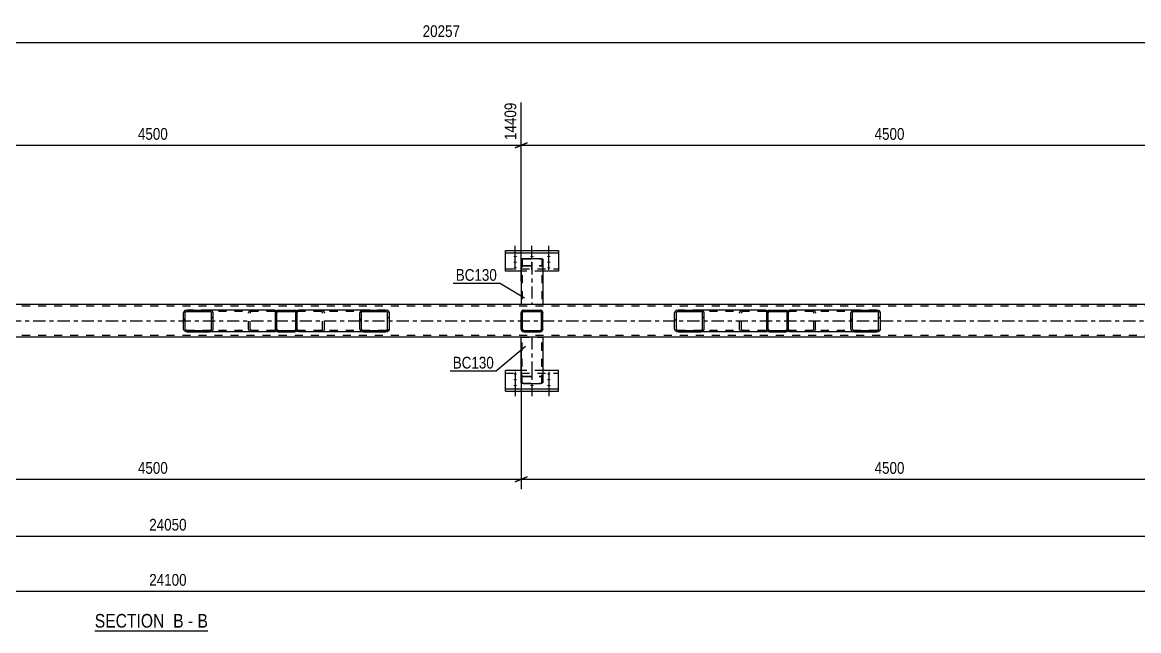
# Model space of a CAD drawing. Header units: millimetres. Extents: x -172 to 1017, y -617 to 224.
# Drawn here: x 356.4 to 629.1, y -388.2 to -239.4 of the extents above; entities that cross this region are included whole.
import ezdxf

# ---------------------------------------------------------------- set-up
doc = ezdxf.new("R2010")
doc.units = ezdxf.units.MM
doc.linetypes.add('DXK_LINE_DOT2', pattern=[3.9198, 1.9599, -1.9599])
doc.linetypes.add('DXK_LINE_DOT3', pattern=[5.9187, 2.979, -0.9799, 0.9799, -0.9799])
doc.styles.add('Arial Narrow', font='ARIALN.TTF', dxfattribs={"height": 0.2})

# ---------------------------------------------------------------- blocks, each defined once
blk = doc.blocks.new('Unknown-761545786-13 - 4156')
at = {"color": 6, "linetype": 'Continuous'}
blk.add_line((374.07, -388.22), (401.72, -388.22), dxfattribs=at)
at = {"color": 0, "linetype": 'Continuous'}
blk.add_wipeout([(392.18, -387.47), (392.18, -383.97), (374.07, -383.97), (374.07, -387.47)], dxfattribs=at)
at = {"color": 7, "linetype": 'Continuous', "style": 'Arial Narrow'}
blk.add_text('SECTION ', height=3.34, dxfattribs=at).set_placement((374.07, -387.47))
at = {"color": 0, "linetype": 'Continuous'}
blk.add_wipeout([(395.79, -387.47), (395.79, -383.97), (393.23, -383.97), (393.23, -387.47)], dxfattribs=at)
blk.add_wipeout([(398.11, -387.47), (398.11, -383.97), (396.84, -383.97), (396.84, -387.47)], dxfattribs=at)
at = {"color": 7, "linetype": 'Continuous', "style": 'Arial Narrow'}
blk.add_text('B', height=3.34, dxfattribs=at).set_placement((393.23, -387.47))
at = {"color": 0, "linetype": 'Continuous'}
blk.add_wipeout([(401.72, -387.47), (401.72, -383.97), (399.16, -383.97), (399.16, -387.47)], dxfattribs=at)
at = {"color": 7, "linetype": 'Continuous', "style": 'Arial Narrow'}
for s, p in [('B', (399.16, -387.47)), ('-', (396.84, -387.47))]:
    blk.add_text(s, height=3.34, dxfattribs=at).set_placement(p)
blk = doc.blocks.new('Part-761545786-4173 - 4156')
at = {"color": 2, "linetype": 'Continuous'}
for p, q in [((474.4, -300.31), (474.4, -295.26)), ((474.4, -295.26), (487.4, -295.26)), ((487.4, -295.86), (474.4, -295.86)), ((487.4, -295.26), (487.4, -300.31)), ((478.26, -300.31), (474.4, -300.31)), ((487.4, -300.31), (483.54, -300.31))]:
    blk.add_line(p, q, dxfattribs=at)
at = {"color": 7, "linetype": 'DXK_LINE_DOT2'}
for p, q in [((474.4, -299.71), (487.4, -299.71)), ((483.54, -300.31), (478.26, -300.31))]:
    blk.add_line(p, q, dxfattribs=at)
blk = doc.blocks.new('Bolt-761545786-4167 - 4156')
at = {"linetype": 'Continuous'}
for points in [[(476.8, -325.58), (476.71, -325.58), (476.62, -325.57), (476.55, -325.55), (476.48, -325.53), (476.42, -325.51), (476.39, -325.48), (476.37, -325.45), (476.37, -325.41), (476.39, -325.38), (476.42, -325.35), (476.48, -325.33), (476.55, -325.31), (476.62, -325.29), (476.71, -325.28), (476.8, -325.28), (476.9, -325.28), (476.98, -325.29), (477.06, -325.31), (477.13, -325.33), (477.18, -325.35), (477.22, -325.38), (477.24, -325.41), (477.24, -325.45), (477.22, -325.48), (477.18, -325.51), (477.13, -325.53), (477.06, -325.55), (476.98, -325.57), (476.9, -325.58)], [(476.8, -326.98), (476.71, -326.98), (476.62, -326.97), (476.55, -326.95), (476.48, -326.93), (476.42, -326.91), (476.39, -326.88), (476.37, -326.85), (476.37, -326.82), (476.39, -326.79), (476.42, -326.76), (476.48, -326.73), (476.55, -326.71), (476.62, -326.69), (476.71, -326.69), (476.8, -326.68), (476.9, -326.69), (476.98, -326.69), (477.06, -326.71), (477.13, -326.73), (477.18, -326.76), (477.22, -326.79), (477.24, -326.82), (477.24, -326.85), (477.22, -326.88), (477.18, -326.91), (477.13, -326.93), (477.06, -326.95), (476.98, -326.97), (476.9, -326.98)], [(485, -325.58), (484.91, -325.58), (484.82, -325.57), (484.75, -325.55), (484.68, -325.53), (484.62, -325.51), (484.59, -325.48), (484.57, -325.45), (484.57, -325.41), (484.59, -325.38), (484.62, -325.35), (484.68, -325.33), (484.75, -325.31), (484.82, -325.29), (484.91, -325.28), (485, -325.28), (485.1, -325.28), (485.18, -325.29), (485.26, -325.31), (485.33, -325.33), (485.38, -325.35), (485.42, -325.38), (485.44, -325.41), (485.44, -325.45), (485.42, -325.48), (485.38, -325.51), (485.33, -325.53), (485.26, -325.55), (485.18, -325.57), (485.1, -325.58)], [(485, -326.98), (484.91, -326.98), (484.82, -326.97), (484.75, -326.95), (484.68, -326.93), (484.62, -326.91), (484.59, -326.88), (484.57, -326.85), (484.57, -326.82), (484.59, -326.79), (484.62, -326.76), (484.68, -326.73), (484.75, -326.71), (484.82, -326.69), (484.91, -326.69), (485, -326.68), (485.1, -326.69), (485.18, -326.69), (485.26, -326.71), (485.33, -326.73), (485.38, -326.76), (485.42, -326.79), (485.44, -326.82), (485.44, -326.85), (485.42, -326.88), (485.38, -326.91), (485.33, -326.93), (485.26, -326.95), (485.18, -326.97), (485.1, -326.98)], [(476.8, -328.39), (476.71, -328.38), (476.62, -328.37), (476.55, -328.36), (476.48, -328.34), (476.42, -328.31), (476.39, -328.28), (476.37, -328.25), (476.37, -328.22), (476.39, -328.19), (476.42, -328.16), (476.48, -328.13), (476.55, -328.11), (476.62, -328.1), (476.71, -328.09), (476.8, -328.08), (476.9, -328.09), (476.98, -328.1), (477.06, -328.11), (477.13, -328.13), (477.18, -328.16), (477.22, -328.19), (477.24, -328.22), (477.24, -328.25), (477.22, -328.28), (477.18, -328.31), (477.13, -328.34), (477.06, -328.36), (476.98, -328.37), (476.9, -328.38)], [(480.9, -328.39), (480.81, -328.38), (480.72, -328.37), (480.65, -328.36), (480.58, -328.34), (480.52, -328.31), (480.49, -328.28), (480.47, -328.25), (480.47, -328.22), (480.49, -328.19), (480.52, -328.16), (480.58, -328.13), (480.65, -328.11), (480.72, -328.1), (480.81, -328.09), (480.9, -328.08), (481, -328.09), (481.08, -328.1), (481.16, -328.11), (481.23, -328.13), (481.28, -328.16), (481.32, -328.19), (481.34, -328.22), (481.34, -328.25), (481.32, -328.28), (481.28, -328.31), (481.23, -328.34), (481.16, -328.36), (481.08, -328.37), (481, -328.38)], [(485, -328.39), (484.91, -328.38), (484.82, -328.37), (484.75, -328.36), (484.68, -328.34), (484.62, -328.31), (484.59, -328.28), (484.57, -328.25), (484.57, -328.22), (484.59, -328.19), (484.62, -328.16), (484.68, -328.13), (484.75, -328.11), (484.82, -328.1), (484.91, -328.09), (485, -328.08), (485.1, -328.09), (485.18, -328.1), (485.26, -328.11), (485.33, -328.13), (485.38, -328.16), (485.42, -328.19), (485.44, -328.22), (485.44, -328.25), (485.42, -328.28), (485.38, -328.31), (485.33, -328.34), (485.26, -328.36), (485.18, -328.37), (485.1, -328.38)]]:
    blk.add_hatch(color=1, dxfattribs=at).paths.add_polyline_path(points)
at = {"color": 1, "linetype": 'Continuous'}
for p, q in [((476.8, -324.94), (476.8, -328.06)), ((476.8, -326.34), (476.8, -329.46)), ((485, -324.94), (485, -328.06)), ((485, -326.34), (485, -329.46)), ((476.8, -327.75), (476.8, -330.87)), ((480.9, -327.75), (480.9, -330.87)), ((485, -327.75), (485, -330.87))]:
    blk.add_line(p, q, dxfattribs=at)
at = {"color": 1, "linetype": 'DXK_LINE_DOT2'}
blk.add_line((480.9, -324.94), (480.9, -328.06), dxfattribs=at)
blk = doc.blocks.new('Part-761545786-4168 - 4156')
at = {"color": 2, "linetype": 'Continuous'}
for p, q in [((474.4, -329.66), (474.4, -324.61)), ((478.26, -324.61), (474.4, -324.61)), ((487.4, -324.61), (483.54, -324.61)), ((487.4, -329.66), (487.4, -324.61)), ((474.4, -329.06), (487.4, -329.06)), ((474.4, -329.66), (487.4, -329.66))]:
    blk.add_line(p, q, dxfattribs=at)
at = {"color": 7, "linetype": 'DXK_LINE_DOT2'}
for p, q in [((474.4, -325.21), (487.4, -325.21)), ((483.54, -324.61), (478.26, -324.61))]:
    blk.add_line(p, q, dxfattribs=at)
blk = doc.blocks.new('Bolt-761545786-4170 - 4156')
at = {"linetype": 'Continuous'}
for points in [[(476.8, -296.53), (476.9, -296.54), (476.98, -296.55), (477.06, -296.56), (477.13, -296.58), (477.18, -296.61), (477.22, -296.64), (477.24, -296.67), (477.24, -296.7), (477.22, -296.73), (477.18, -296.76), (477.13, -296.78), (477.06, -296.81), (476.98, -296.82), (476.9, -296.83), (476.8, -296.83), (476.71, -296.83), (476.62, -296.82), (476.55, -296.81), (476.48, -296.78), (476.42, -296.76), (476.39, -296.73), (476.37, -296.7), (476.37, -296.67), (476.39, -296.64), (476.42, -296.61), (476.48, -296.58), (476.55, -296.56), (476.62, -296.55), (476.71, -296.54)], [(480.9, -296.53), (481, -296.54), (481.08, -296.55), (481.16, -296.56), (481.23, -296.58), (481.28, -296.61), (481.32, -296.64), (481.34, -296.67), (481.34, -296.7), (481.32, -296.73), (481.28, -296.76), (481.23, -296.78), (481.16, -296.81), (481.08, -296.82), (481, -296.83), (480.9, -296.83), (480.81, -296.83), (480.72, -296.82), (480.65, -296.81), (480.58, -296.78), (480.52, -296.76), (480.49, -296.73), (480.47, -296.7), (480.47, -296.67), (480.49, -296.64), (480.52, -296.61), (480.58, -296.58), (480.65, -296.56), (480.72, -296.55), (480.81, -296.54)], [(485, -296.53), (485.1, -296.54), (485.18, -296.55), (485.26, -296.56), (485.33, -296.58), (485.38, -296.61), (485.42, -296.64), (485.44, -296.67), (485.44, -296.7), (485.42, -296.73), (485.38, -296.76), (485.33, -296.78), (485.26, -296.81), (485.18, -296.82), (485.1, -296.83), (485, -296.83), (484.91, -296.83), (484.82, -296.82), (484.75, -296.81), (484.68, -296.78), (484.62, -296.76), (484.59, -296.73), (484.57, -296.7), (484.57, -296.67), (484.59, -296.64), (484.62, -296.61), (484.68, -296.58), (484.75, -296.56), (484.82, -296.55), (484.91, -296.54)], [(476.8, -297.94), (476.9, -297.94), (476.98, -297.95), (477.06, -297.96), (477.13, -297.98), (477.18, -298.01), (477.22, -298.04), (477.24, -298.07), (477.24, -298.1), (477.22, -298.13), (477.18, -298.16), (477.13, -298.19), (477.06, -298.21), (476.98, -298.22), (476.9, -298.23), (476.8, -298.24), (476.71, -298.23), (476.62, -298.22), (476.55, -298.21), (476.48, -298.19), (476.42, -298.16), (476.39, -298.13), (476.37, -298.1), (476.37, -298.07), (476.39, -298.04), (476.42, -298.01), (476.48, -297.98), (476.55, -297.96), (476.62, -297.95), (476.71, -297.94)], [(476.8, -299.34), (476.9, -299.34), (476.98, -299.35), (477.06, -299.37), (477.13, -299.39), (477.18, -299.41), (477.22, -299.44), (477.24, -299.47), (477.24, -299.5), (477.22, -299.53), (477.18, -299.56), (477.13, -299.59), (477.06, -299.61), (476.98, -299.63), (476.9, -299.64), (476.8, -299.64), (476.71, -299.64), (476.62, -299.63), (476.55, -299.61), (476.48, -299.59), (476.42, -299.56), (476.39, -299.53), (476.37, -299.5), (476.37, -299.47), (476.39, -299.44), (476.42, -299.41), (476.48, -299.39), (476.55, -299.37), (476.62, -299.35), (476.71, -299.34)], [(485, -297.94), (485.1, -297.94), (485.18, -297.95), (485.26, -297.96), (485.33, -297.98), (485.38, -298.01), (485.42, -298.04), (485.44, -298.07), (485.44, -298.1), (485.42, -298.13), (485.38, -298.16), (485.33, -298.19), (485.26, -298.21), (485.18, -298.22), (485.1, -298.23), (485, -298.24), (484.91, -298.23), (484.82, -298.22), (484.75, -298.21), (484.68, -298.19), (484.62, -298.16), (484.59, -298.13), (484.57, -298.1), (484.57, -298.07), (484.59, -298.04), (484.62, -298.01), (484.68, -297.98), (484.75, -297.96), (484.82, -297.95), (484.91, -297.94)], [(485, -299.34), (485.1, -299.34), (485.18, -299.35), (485.26, -299.37), (485.33, -299.39), (485.38, -299.41), (485.42, -299.44), (485.44, -299.47), (485.44, -299.5), (485.42, -299.53), (485.38, -299.56), (485.33, -299.59), (485.26, -299.61), (485.18, -299.63), (485.1, -299.64), (485, -299.64), (484.91, -299.64), (484.82, -299.63), (484.75, -299.61), (484.68, -299.59), (484.62, -299.56), (484.59, -299.53), (484.57, -299.5), (484.57, -299.47), (484.59, -299.44), (484.62, -299.41), (484.68, -299.39), (484.75, -299.37), (484.82, -299.35), (484.91, -299.34)]]:
    blk.add_hatch(color=1, dxfattribs=at).paths.add_polyline_path(points)
at = {"color": 1, "linetype": 'Continuous'}
for p, q in [((476.8, -297.17), (476.8, -294.05)), ((480.9, -297.17), (480.9, -294.05)), ((485, -297.17), (485, -294.05)), ((476.8, -298.57), (476.8, -295.45)), ((476.8, -299.98), (476.8, -296.86)), ((485, -298.57), (485, -295.45)), ((485, -299.98), (485, -296.86))]:
    blk.add_line(p, q, dxfattribs=at)
at = {"color": 1, "linetype": 'DXK_LINE_DOT2'}
blk.add_line((480.9, -299.98), (480.9, -296.86), dxfattribs=at)
blk = doc.blocks.new('Part-761545786-4194 - 4156')
at = {"color": 2, "linetype": 'Continuous'}
for p, q in [((478.26, -297.35), (478.3, -297.28)), ((478.3, -297.28), (478.4, -297.23)), ((478.4, -297.23), (478.56, -297.2)), ((478.56, -297.2), (478.74, -297.18)), ((478.74, -297.18), (483.06, -297.18)), ((483.06, -297.18), (483.25, -297.2)), ((483.25, -297.2), (483.4, -297.23)), ((483.4, -297.23), (483.51, -297.28)), ((483.51, -297.28), (483.54, -297.35)), ((478.26, -297.35), (478.26, -308.46)), ((483.54, -297.35), (483.54, -308.46))]:
    blk.add_line(p, q, dxfattribs=at)
at = {"color": 7, "linetype": 'DXK_LINE_DOT2'}
for p, q in [((478.52, -297.32), (478.5, -297.35)), ((478.57, -297.29), (478.52, -297.32)), ((478.65, -297.27), (478.57, -297.29)), ((478.74, -297.26), (478.65, -297.27)), ((478.74, -297.26), (483.06, -297.26)), ((483.16, -297.27), (483.06, -297.26)), ((483.23, -297.29), (483.16, -297.27)), ((483.29, -297.32), (483.23, -297.29)), ((483.3, -297.35), (483.29, -297.32)), ((478.3, -298.89), (478.26, -298.82)), ((478.4, -298.94), (478.3, -298.89)), ((478.56, -298.98), (478.4, -298.94)), ((478.5, -297.35), (478.5, -308.46)), ((478.5, -298.82), (478.52, -298.86)), ((478.52, -298.86), (478.57, -298.88)), ((478.74, -298.99), (478.56, -298.98)), ((478.57, -298.88), (478.65, -298.9)), ((478.65, -298.9), (478.74, -298.91)), ((478.74, -298.91), (483.06, -298.91)), ((478.74, -298.99), (483.06, -298.99)), ((483.06, -298.91), (483.16, -298.9)), ((483.25, -298.98), (483.06, -298.99)), ((483.16, -298.9), (483.23, -298.88)), ((483.23, -298.88), (483.25, -298.88)), ((483.25, -298.88), (483.29, -298.86)), ((483.4, -298.94), (483.25, -298.98)), ((483.29, -298.86), (483.3, -298.82)), ((483.3, -297.35), (483.3, -308.46)), ((483.51, -298.89), (483.4, -298.94)), ((483.54, -298.82), (483.51, -298.89)), ((483.54, -308.46), (478.26, -308.46))]:
    blk.add_line(p, q, dxfattribs=at)
at = {"color": 7, "linetype": 'DXK_LINE_DOT3'}
blk.add_line((480.9, -298.09), (480.9, -308.46), dxfattribs=at)
blk = doc.blocks.new('Part-761545786-4196 - 4156')
at = {"linetype": 'Continuous'}
h = blk.add_hatch(dxfattribs=at)
h.set_pattern_fill('', scale=0.7, style=0, pattern_type=0)
h.set_pattern_definition([(45, (522.4552, -315.0501), (-1.57154, 1.57154), [])])
h.paths.add_polyline_path([(522.12, -315.1), (522.46, -315.05), (522.74, -314.91), (522.93, -314.7), (523, -314.46), (523, -310.46), (522.93, -310.21), (522.74, -310.01), (522.46, -309.87), (522.12, -309.82), (516.63, -309.82), (516.29, -309.87), (516.01, -310.01), (515.82, -310.21), (515.75, -310.46), (515.75, -314.46), (515.82, -314.7), (516.01, -314.91), (516.29, -315.05), (516.63, -315.1)])
h.paths.add_polyline_path([(516.46, -314.75), (516.32, -314.69), (516.22, -314.58), (516.19, -314.46), (516.19, -310.46), (516.22, -310.34), (516.32, -310.23), (516.46, -310.16), (516.63, -310.14), (522.12, -310.14), (522.29, -310.16), (522.43, -310.23), (522.52, -310.34), (522.56, -310.46), (522.56, -314.46), (522.52, -314.58), (522.43, -314.69), (522.29, -314.75), (522.12, -314.78), (516.63, -314.78)])
at = {"color": 2, "linetype": 'Continuous'}
for p, q in [((515.82, -310.21), (515.75, -310.46)), ((515.75, -314.46), (515.75, -310.46)), ((516.19, -310.46), (516.22, -310.34)), ((516.19, -314.46), (516.19, -310.46)), ((516.63, -309.82), (516.29, -309.87)), ((516.46, -310.16), (516.63, -310.14)), ((516.63, -309.82), (522.12, -309.82)), ((516.63, -310.14), (522.12, -310.14)), ((538, -309.82), (522.12, -309.82)), ((522.46, -309.87), (522.12, -309.82)), ((522.12, -310.14), (522.29, -310.16)), ((522.52, -310.34), (522.56, -310.46)), ((522.56, -314.46), (522.56, -310.46)), ((523, -310.46), (522.93, -310.21)), ((523, -314.46), (523, -310.46)), ((538, -309.82), (538.26, -309.86)), ((538.26, -309.86), (538.26, -309.87)), ((538.26, -309.87), (538.26, -310.01)), ((538.26, -310.01), (538.26, -310.46)), ((515.75, -314.46), (515.82, -314.7)), ((516.22, -314.58), (516.19, -314.46)), ((516.29, -315.05), (516.63, -315.1)), ((516.63, -314.78), (516.46, -314.75)), ((516.63, -314.78), (522.12, -314.78)), ((516.63, -315.1), (522.12, -315.1)), ((522.29, -314.75), (522.12, -314.78)), ((522.12, -315.1), (522.46, -315.05)), ((538, -315.1), (522.12, -315.1)), ((522.56, -314.46), (522.52, -314.58)), ((522.93, -314.7), (523, -314.46)), ((538, -315.1), (538.26, -315.06)), ((538.26, -315.06), (538.26, -314.46))]:
    blk.add_line(p, q, dxfattribs=at)
at = {"color": 7, "linetype": 'DXK_LINE_DOT2'}
for p, q in [((522.12, -309.82), (516.63, -309.82)), ((538, -310.14), (516.63, -310.14)), ((531.63, -310.46), (531.7, -310.21)), ((531.63, -314.46), (531.63, -310.46)), ((532.11, -310.34), (532.07, -310.46)), ((532.07, -314.46), (532.07, -310.46)), ((532.18, -309.87), (532.51, -309.82)), ((532.51, -310.14), (532.34, -310.16)), ((538.17, -310.16), (538, -310.14)), ((538.26, -310.21), (538.17, -310.16)), ((538.26, -310.01), (538.26, -310.21)), ((538.26, -314.46), (538.26, -310.21)), ((538, -314.78), (516.63, -314.78)), ((522.12, -315.1), (516.63, -315.1)), ((531.7, -314.7), (531.63, -314.46)), ((532.07, -314.46), (532.11, -314.58)), ((532.51, -315.1), (532.18, -315.05)), ((532.34, -314.75), (532.51, -314.78)), ((538, -314.78), (538.17, -314.75)), ((538.17, -314.75), (538.26, -314.71))]:
    blk.add_line(p, q, dxfattribs=at)
at = {"color": 2, "linetype": 'Continuous'}
for centre, radius, start, end in [((516.49, -310.64), 0.802, 104.5554, 147.5905), ((516.56, -310.55), 0.401, 104.5554, 147.5905), ((522.19, -310.55), 0.401, 32.4095, 75.4446), ((522.25, -310.64), 0.802, 32.4095, 75.4446), ((516.49, -314.27), 0.802, 212.4095, 255.4446), ((516.56, -314.37), 0.401, 212.4095, 255.4446), ((522.19, -314.37), 0.401, 284.5554, 327.5905), ((522.25, -314.27), 0.802, 284.5554, 327.5905)]:
    blk.add_arc(centre, radius, start, end, dxfattribs=at)
at = {"color": 7, "linetype": 'DXK_LINE_DOT2'}
for centre, radius, start, end in [((532.38, -310.64), 0.802, 104.5554, 147.5905), ((532.45, -310.55), 0.401, 104.5554, 147.5905), ((532.38, -314.27), 0.802, 212.4095, 255.4446), ((532.45, -314.37), 0.401, 212.4095, 255.4446)]:
    blk.add_arc(centre, radius, start, end, dxfattribs=at)
blk = doc.blocks.new('Part-761545786-4202 - 4156')
at = {"color": 2, "linetype": 'Continuous'}
for p, q in [((478.26, -327.57), (478.26, -316.46)), ((483.54, -316.46), (483.54, -327.57)), ((478.3, -327.63), (478.26, -327.57)), ((478.4, -327.69), (478.3, -327.63)), ((478.56, -327.72), (478.4, -327.69)), ((478.74, -327.74), (478.56, -327.72)), ((478.74, -327.74), (483.06, -327.74)), ((483.25, -327.72), (483.06, -327.74)), ((483.4, -327.69), (483.25, -327.72)), ((483.51, -327.63), (483.4, -327.69)), ((483.54, -327.57), (483.51, -327.63))]:
    blk.add_line(p, q, dxfattribs=at)
at = {"color": 7, "linetype": 'DXK_LINE_DOT2'}
for p, q in [((478.26, -316.46), (483.54, -316.46)), ((478.5, -327.57), (478.5, -316.46)), ((483.3, -327.57), (483.3, -316.46)), ((478.26, -326.09), (478.3, -326.03)), ((478.3, -326.03), (478.4, -325.98)), ((478.4, -325.98), (478.56, -325.94)), ((478.52, -326.06), (478.5, -326.09)), ((478.57, -326.04), (478.52, -326.06)), ((478.56, -325.94), (478.74, -325.93)), ((478.65, -326.02), (478.57, -326.04)), ((478.74, -326.01), (478.65, -326.02)), ((478.74, -325.93), (483.06, -325.93)), ((478.74, -326.01), (483.06, -326.01)), ((483.06, -325.93), (483.25, -325.94)), ((483.16, -326.02), (483.06, -326.01)), ((483.23, -326.04), (483.16, -326.02)), ((483.23, -326.04), (483.25, -326.04)), ((483.25, -325.94), (483.4, -325.98)), ((483.25, -326.04), (483.29, -326.06)), ((483.3, -326.09), (483.29, -326.06)), ((483.4, -325.98), (483.51, -326.03)), ((483.51, -326.03), (483.54, -326.09)), ((478.5, -327.57), (478.52, -327.6)), ((478.52, -327.6), (478.57, -327.63)), ((478.57, -327.63), (478.65, -327.65)), ((478.65, -327.65), (478.74, -327.65)), ((478.74, -327.65), (483.06, -327.65)), ((483.06, -327.65), (483.16, -327.65)), ((483.16, -327.65), (483.23, -327.63)), ((483.23, -327.63), (483.29, -327.6)), ((483.29, -327.6), (483.3, -327.57))]:
    blk.add_line(p, q, dxfattribs=at)
at = {"color": 7, "linetype": 'DXK_LINE_DOT3'}
blk.add_line((480.9, -316.46), (480.9, -326.83), dxfattribs=at)
blk = doc.blocks.new('Part-761545786-4268 - 4156')
at = {"linetype": 'Continuous'}
h = blk.add_hatch(dxfattribs=at)
h.set_pattern_fill('', scale=0.7, style=0, pattern_type=0)
h.set_pattern_definition([(45, (402.4605, -315.0501), (-1.57154, 1.57154), [])])
h.paths.add_polyline_path([(402.12, -315.1), (402.46, -315.05), (402.75, -314.91), (402.94, -314.7), (403, -314.46), (403, -310.46), (402.94, -310.21), (402.75, -310.01), (402.46, -309.87), (402.12, -309.82), (396.63, -309.82), (396.3, -309.87), (396.01, -310.01), (395.82, -310.21), (395.75, -310.46), (395.75, -314.46), (395.82, -314.7), (396.01, -314.91), (396.3, -315.05), (396.63, -315.1)])
h.paths.add_polyline_path([(396.47, -314.75), (396.32, -314.69), (396.23, -314.58), (396.19, -314.46), (396.19, -310.46), (396.23, -310.34), (396.32, -310.23), (396.47, -310.16), (396.63, -310.14), (402.12, -310.14), (402.29, -310.16), (402.43, -310.23), (402.53, -310.34), (402.56, -310.46), (402.56, -314.46), (402.53, -314.58), (402.43, -314.69), (402.29, -314.75), (402.12, -314.78), (396.63, -314.78)])
at = {"color": 2, "linetype": 'Continuous'}
for p, q in [((395.82, -310.21), (395.75, -310.46)), ((395.75, -314.46), (395.75, -310.46)), ((396.19, -310.46), (396.23, -310.34)), ((396.19, -314.46), (396.19, -310.46)), ((396.63, -309.82), (396.3, -309.87)), ((396.47, -310.16), (396.63, -310.14)), ((396.63, -309.82), (402.12, -309.82)), ((396.63, -310.14), (402.12, -310.14)), ((418.01, -309.82), (402.12, -309.82)), ((402.46, -309.87), (402.12, -309.82)), ((402.12, -310.14), (402.29, -310.16)), ((402.53, -310.34), (402.56, -310.46)), ((402.56, -314.46), (402.56, -310.46)), ((403, -310.46), (402.94, -310.21)), ((403, -314.46), (403, -310.46)), ((418.01, -309.82), (418.27, -309.86)), ((418.27, -309.86), (418.27, -309.87)), ((418.27, -309.87), (418.27, -310.01)), ((418.27, -310.01), (418.27, -310.46)), ((395.75, -314.46), (395.82, -314.7)), ((396.23, -314.58), (396.19, -314.46)), ((396.3, -315.05), (396.63, -315.1)), ((396.63, -314.78), (396.47, -314.75)), ((396.63, -314.78), (402.12, -314.78)), ((396.63, -315.1), (402.12, -315.1)), ((402.29, -314.75), (402.12, -314.78)), ((402.12, -315.1), (402.46, -315.05)), ((418.01, -315.1), (402.12, -315.1)), ((402.56, -314.46), (402.53, -314.58)), ((402.94, -314.7), (403, -314.46)), ((418.01, -315.1), (418.27, -315.06)), ((418.27, -315.06), (418.27, -314.46))]:
    blk.add_line(p, q, dxfattribs=at)
at = {"color": 7, "linetype": 'DXK_LINE_DOT2'}
for p, q in [((402.12, -309.82), (396.63, -309.82)), ((418.01, -310.14), (396.63, -310.14)), ((411.64, -310.46), (411.71, -310.21)), ((411.64, -314.46), (411.64, -310.46)), ((412.11, -310.34), (412.08, -310.46)), ((412.08, -314.46), (412.08, -310.46)), ((412.18, -309.87), (412.52, -309.82)), ((412.52, -310.14), (412.35, -310.16)), ((418.18, -310.16), (418.01, -310.14)), ((418.27, -310.21), (418.18, -310.16)), ((418.27, -309.86), (418.27, -309.86)), ((418.27, -310.01), (418.27, -310.21)), ((418.27, -314.46), (418.27, -310.21)), ((418.01, -314.78), (396.63, -314.78)), ((402.12, -315.1), (396.63, -315.1)), ((411.71, -314.7), (411.64, -314.46)), ((412.08, -314.46), (412.11, -314.58)), ((412.52, -315.1), (412.18, -315.05)), ((412.35, -314.75), (412.52, -314.78)), ((418.01, -314.78), (418.18, -314.75)), ((418.18, -314.75), (418.27, -314.71))]:
    blk.add_line(p, q, dxfattribs=at)
at = {"color": 2, "linetype": 'Continuous'}
for centre, radius, start, end in [((396.5, -310.64), 0.802, 104.5542, 147.5887), ((396.57, -310.55), 0.401, 104.5542, 147.5887), ((402.19, -310.55), 0.401, 32.4113, 75.4458), ((402.26, -310.64), 0.802, 32.4113, 75.4458), ((396.5, -314.27), 0.802, 212.4113, 255.4458), ((396.57, -314.37), 0.401, 212.4113, 255.4458), ((402.19, -314.37), 0.401, 284.5542, 327.5887), ((402.26, -314.27), 0.802, 284.5542, 327.5887)]:
    blk.add_arc(centre, radius, start, end, dxfattribs=at)
at = {"color": 7, "linetype": 'DXK_LINE_DOT2'}
for centre, radius, start, end in [((412.38, -310.64), 0.802, 104.5542, 147.5887), ((412.45, -310.55), 0.401, 104.5542, 147.5887), ((412.38, -314.27), 0.802, 212.4113, 255.4458), ((412.45, -314.37), 0.401, 212.4113, 255.4458)]:
    blk.add_arc(centre, radius, start, end, dxfattribs=at)
blk = doc.blocks.new('Part-761545786-4204 - 4156')
at = {"linetype": 'Continuous'}
h = blk.add_hatch(dxfattribs=at)
h.set_pattern_fill('', scale=0.7, style=0, pattern_type=0)
h.set_pattern_definition([(45, (483.1487, -315.0501), (-1.57154, 1.57154), [])])
h.paths.add_polyline_path([(482.9, -315.1), (483.15, -315.05), (483.36, -314.91), (483.5, -314.7), (483.54, -314.46), (483.54, -310.46), (483.5, -310.21), (483.36, -310.01), (483.15, -309.87), (482.9, -309.82), (478.9, -309.82), (478.66, -309.87), (478.45, -310.01), (478.31, -310.21), (478.26, -310.46), (478.26, -314.46), (478.31, -314.7), (478.45, -314.91), (478.66, -315.05), (478.9, -315.1)])
h.paths.add_polyline_path([(478.78, -314.75), (478.68, -314.69), (478.61, -314.58), (478.58, -314.46), (478.58, -310.46), (478.61, -310.34), (478.68, -310.23), (478.78, -310.16), (478.9, -310.14), (482.9, -310.14), (483.03, -310.16), (483.13, -310.23), (483.2, -310.34), (483.22, -310.46), (483.22, -314.46), (483.2, -314.58), (483.13, -314.69), (483.03, -314.75), (482.9, -314.78), (478.9, -314.78)])
at = {"color": 7, "linetype": 'DXK_LINE_DOT2'}
for p, q in [((478.26, -310.46), (478.31, -310.21)), ((478.26, -314.46), (478.26, -310.46)), ((478.61, -310.34), (478.58, -310.46)), ((478.58, -314.46), (478.58, -310.46)), ((478.66, -309.87), (478.9, -309.82)), ((478.9, -310.14), (478.78, -310.16)), ((478.9, -309.82), (482.9, -309.82)), ((478.9, -310.14), (482.9, -310.14)), ((482.9, -309.82), (483.15, -309.87)), ((483.03, -310.16), (482.9, -310.14)), ((483.22, -310.46), (483.2, -310.34)), ((483.22, -314.46), (483.22, -310.46)), ((483.5, -310.21), (483.54, -310.46)), ((483.54, -314.46), (483.54, -310.46)), ((478.31, -314.7), (478.26, -314.46)), ((478.58, -314.46), (478.61, -314.58)), ((478.9, -315.1), (478.66, -315.05)), ((478.78, -314.75), (478.9, -314.78)), ((478.9, -314.78), (482.9, -314.78)), ((478.9, -315.1), (482.9, -315.1)), ((482.9, -314.78), (483.03, -314.75)), ((483.15, -315.05), (482.9, -315.1)), ((483.2, -314.58), (483.22, -314.46)), ((483.54, -314.46), (483.5, -314.7))]:
    blk.add_line(p, q, dxfattribs=at)
at = {"color": 2, "linetype": 'Continuous'}
for p, q in [((478.31, -310.21), (478.26, -310.46)), ((478.26, -314.46), (478.26, -310.46)), ((478.58, -310.46), (478.61, -310.34)), ((478.58, -314.46), (478.58, -310.46)), ((478.9, -309.82), (478.66, -309.87)), ((478.78, -310.16), (478.9, -310.14)), ((478.9, -309.82), (482.9, -309.82)), ((478.9, -310.14), (482.9, -310.14)), ((483.15, -309.87), (482.9, -309.82)), ((482.9, -310.14), (483.03, -310.16)), ((483.2, -310.34), (483.22, -310.46)), ((483.22, -314.46), (483.22, -310.46)), ((483.54, -310.46), (483.5, -310.21)), ((483.54, -314.46), (483.54, -310.46)), ((478.26, -314.46), (478.31, -314.7)), ((478.61, -314.58), (478.58, -314.46)), ((478.66, -315.05), (478.9, -315.1)), ((478.9, -314.78), (478.78, -314.75)), ((478.9, -314.78), (482.9, -314.78)), ((478.9, -315.1), (482.9, -315.1)), ((483.03, -314.75), (482.9, -314.78)), ((482.9, -315.1), (483.15, -315.05)), ((483.22, -314.46), (483.2, -314.58)), ((483.5, -314.7), (483.54, -314.46))]:
    blk.add_line(p, q, dxfattribs=at)
at = {"color": 7, "linetype": 'DXK_LINE_DOT2'}
for centre, radius, start, end in [((478.9, -310.46), 0.64, 112.5, 157.5), ((478.9, -310.46), 0.32, 112.5, 157.5), ((482.9, -310.46), 0.32, 22.5, 67.5), ((482.9, -310.46), 0.64, 22.5, 67.5), ((478.9, -314.46), 0.64, 202.5, 247.5), ((478.9, -314.46), 0.32, 202.5, 247.5), ((482.9, -314.46), 0.32, 292.5, 337.5), ((482.9, -314.46), 0.64, 292.5, 337.5)]:
    blk.add_arc(centre, radius, start, end, dxfattribs=at)
at = {"color": 2, "linetype": 'Continuous'}
for centre, radius, start, end in [((478.9, -310.46), 0.64, 112.5, 157.5), ((478.9, -310.46), 0.32, 112.5, 157.5), ((482.9, -310.46), 0.32, 22.5, 67.5), ((482.9, -310.46), 0.64, 22.5, 67.5), ((478.9, -314.46), 0.64, 202.5, 247.5), ((478.9, -314.46), 0.32, 202.5, 247.5), ((482.9, -314.46), 0.32, 292.5, 337.5), ((482.9, -314.46), 0.64, 292.5, 337.5)]:
    blk.add_arc(centre, radius, start, end, dxfattribs=at)
blk = doc.blocks.new('Part-761545786-4205 - 4156')
at = {"linetype": 'Continuous'}
h = blk.add_hatch(dxfattribs=at)
h.set_pattern_fill('', scale=0.7, style=0, pattern_type=0)
h.set_pattern_definition([(45, (543.1455, -315.0501), (-1.57154, 1.57154), [])])
h.paths.add_polyline_path([(542.9, -315.1), (543.15, -315.05), (543.35, -314.91), (543.49, -314.7), (543.54, -314.46), (543.54, -310.46), (543.49, -310.21), (543.35, -310.01), (543.15, -309.87), (542.9, -309.82), (538.9, -309.82), (538.66, -309.87), (538.45, -310.01), (538.31, -310.21), (538.26, -310.46), (538.26, -314.46), (538.31, -314.7), (538.45, -314.91), (538.66, -315.05), (538.9, -315.1)])
h.paths.add_polyline_path([(538.78, -314.75), (538.67, -314.69), (538.6, -314.58), (538.58, -314.46), (538.58, -310.46), (538.6, -310.34), (538.67, -310.23), (538.78, -310.16), (538.9, -310.14), (542.9, -310.14), (543.02, -310.16), (543.13, -310.23), (543.2, -310.34), (543.22, -310.46), (543.22, -314.46), (543.2, -314.58), (543.13, -314.69), (543.02, -314.75), (542.9, -314.78), (538.9, -314.78)])
at = {"color": 7, "linetype": 'DXK_LINE_DOT2'}
for p, q in [((538.26, -310.46), (538.31, -310.21)), ((538.26, -314.46), (538.26, -310.46)), ((538.6, -310.34), (538.58, -310.46)), ((538.58, -314.46), (538.58, -310.46)), ((538.66, -309.87), (538.9, -309.82)), ((538.9, -310.14), (538.78, -310.16)), ((538.9, -309.82), (542.9, -309.82)), ((538.9, -310.14), (542.9, -310.14)), ((542.9, -309.82), (543.15, -309.87)), ((543.02, -310.16), (542.9, -310.14)), ((543.22, -310.46), (543.2, -310.34)), ((543.22, -314.46), (543.22, -310.46)), ((543.49, -310.21), (543.54, -310.46)), ((543.54, -314.46), (543.54, -310.46)), ((538.31, -314.7), (538.26, -314.46)), ((538.58, -314.46), (538.6, -314.58)), ((538.9, -315.1), (538.66, -315.05)), ((538.78, -314.75), (538.9, -314.78)), ((538.9, -314.78), (542.9, -314.78)), ((538.9, -315.1), (542.9, -315.1)), ((542.9, -314.78), (543.02, -314.75)), ((543.15, -315.05), (542.9, -315.1)), ((543.2, -314.58), (543.22, -314.46)), ((543.54, -314.46), (543.49, -314.7))]:
    blk.add_line(p, q, dxfattribs=at)
at = {"color": 2, "linetype": 'Continuous'}
for p, q in [((538.31, -310.21), (538.26, -310.46)), ((538.26, -314.46), (538.26, -310.46)), ((538.58, -310.46), (538.6, -310.34)), ((538.58, -314.46), (538.58, -310.46)), ((538.9, -309.82), (538.66, -309.87)), ((538.78, -310.16), (538.9, -310.14)), ((538.9, -309.82), (542.9, -309.82)), ((538.9, -310.14), (542.9, -310.14)), ((543.15, -309.87), (542.9, -309.82)), ((542.9, -310.14), (543.02, -310.16)), ((543.2, -310.34), (543.22, -310.46)), ((543.22, -314.46), (543.22, -310.46)), ((543.54, -310.46), (543.49, -310.21)), ((543.54, -314.46), (543.54, -310.46)), ((538.26, -314.46), (538.31, -314.7)), ((538.6, -314.58), (538.58, -314.46)), ((538.66, -315.05), (538.9, -315.1)), ((538.9, -314.78), (538.78, -314.75)), ((538.9, -314.78), (542.9, -314.78)), ((538.9, -315.1), (542.9, -315.1)), ((543.02, -314.75), (542.9, -314.78)), ((542.9, -315.1), (543.15, -315.05)), ((543.22, -314.46), (543.2, -314.58)), ((543.49, -314.7), (543.54, -314.46))]:
    blk.add_line(p, q, dxfattribs=at)
at = {"color": 7, "linetype": 'DXK_LINE_DOT2'}
for centre, radius, start, end in [((538.9, -310.46), 0.64, 112.5, 157.5), ((538.9, -310.46), 0.32, 112.5, 157.5), ((542.9, -310.46), 0.32, 22.5, 67.5), ((542.9, -310.46), 0.64, 22.5, 67.5), ((538.9, -314.46), 0.64, 202.5, 247.5), ((538.9, -314.46), 0.32, 202.5, 247.5), ((542.9, -314.46), 0.32, 292.5, 337.5), ((542.9, -314.46), 0.64, 292.5, 337.5)]:
    blk.add_arc(centre, radius, start, end, dxfattribs=at)
at = {"color": 2, "linetype": 'Continuous'}
for centre, radius, start, end in [((538.9, -310.46), 0.64, 112.5, 157.5), ((538.9, -310.46), 0.32, 112.5, 157.5), ((542.9, -310.46), 0.32, 22.5, 67.5), ((542.9, -310.46), 0.64, 22.5, 67.5), ((538.9, -314.46), 0.64, 202.5, 247.5), ((538.9, -314.46), 0.32, 202.5, 247.5), ((542.9, -314.46), 0.32, 292.5, 337.5), ((542.9, -314.46), 0.64, 292.5, 337.5)]:
    blk.add_arc(centre, radius, start, end, dxfattribs=at)
blk = doc.blocks.new('Part-761545786-4208 - 4156')
at = {"linetype": 'Continuous'}
h = blk.add_hatch(dxfattribs=at)
h.set_pattern_fill('', scale=0.7, style=0, pattern_type=0)
h.set_pattern_definition([(45, (445.5167, -315.0501), (-1.57154, 1.57154), [])])
h.paths.add_polyline_path([(445.18, -315.1), (445.52, -315.05), (445.8, -314.91), (445.99, -314.7), (446.06, -314.46), (446.06, -310.46), (445.99, -310.21), (445.8, -310.01), (445.52, -309.87), (445.18, -309.82), (439.69, -309.82), (439.35, -309.87), (439.07, -310.01), (438.88, -310.21), (438.81, -310.46), (438.81, -314.46), (438.88, -314.7), (439.07, -314.91), (439.35, -315.05), (439.69, -315.1)])
h.paths.add_polyline_path([(439.52, -314.75), (439.38, -314.69), (439.28, -314.58), (439.25, -314.46), (439.25, -310.46), (439.28, -310.34), (439.38, -310.23), (439.52, -310.16), (439.69, -310.14), (445.18, -310.14), (445.35, -310.16), (445.49, -310.23), (445.59, -310.34), (445.62, -310.46), (445.62, -314.46), (445.59, -314.58), (445.49, -314.69), (445.35, -314.75), (445.18, -314.78), (439.69, -314.78)])
at = {"color": 2, "linetype": 'Continuous'}
for p, q in [((423.55, -309.86), (423.81, -309.82)), ((423.55, -309.86), (423.55, -310.46)), ((439.69, -309.82), (423.81, -309.82)), ((438.88, -310.21), (438.81, -310.46)), ((438.81, -314.46), (438.81, -310.46)), ((439.25, -310.46), (439.28, -310.34)), ((439.25, -314.46), (439.25, -310.46)), ((439.69, -309.82), (439.35, -309.87)), ((439.52, -310.16), (439.69, -310.14)), ((439.69, -309.82), (445.18, -309.82)), ((439.69, -310.14), (445.18, -310.14)), ((445.52, -309.87), (445.18, -309.82)), ((445.18, -310.14), (445.35, -310.16)), ((445.59, -310.34), (445.62, -310.46)), ((445.62, -314.46), (445.62, -310.46)), ((446.06, -310.46), (445.99, -310.21)), ((446.06, -314.46), (446.06, -310.46)), ((423.55, -315.05), (423.55, -314.46)), ((423.55, -315.06), (423.55, -315.05)), ((423.81, -315.1), (423.55, -315.06)), ((439.69, -315.1), (423.81, -315.1)), ((438.81, -314.46), (438.88, -314.7)), ((439.28, -314.58), (439.25, -314.46)), ((439.35, -315.05), (439.69, -315.1)), ((439.69, -314.78), (439.52, -314.75)), ((439.69, -314.78), (445.18, -314.78)), ((439.69, -315.1), (445.18, -315.1)), ((445.35, -314.75), (445.18, -314.78)), ((445.18, -315.1), (445.52, -315.05)), ((445.62, -314.46), (445.59, -314.58)), ((445.99, -314.7), (446.06, -314.46))]:
    blk.add_line(p, q, dxfattribs=at)
at = {"color": 7, "linetype": 'DXK_LINE_DOT2'}
for p, q in [((423.55, -309.86), (423.55, -310.21)), ((423.64, -310.16), (423.55, -310.21)), ((423.55, -314.91), (423.55, -310.46)), ((423.81, -310.14), (423.64, -310.16)), ((445.18, -310.14), (423.81, -310.14)), ((429.3, -309.82), (429.63, -309.87)), ((429.46, -310.16), (429.3, -310.14)), ((429.74, -310.46), (429.7, -310.34)), ((429.74, -314.46), (429.74, -310.46)), ((430.11, -310.21), (430.17, -310.46)), ((430.17, -314.46), (430.17, -310.46)), ((445.18, -309.82), (439.69, -309.82)), ((423.55, -314.71), (423.64, -314.75)), ((423.64, -314.75), (423.81, -314.78)), ((445.18, -314.78), (423.81, -314.78)), ((429.3, -314.78), (429.46, -314.75)), ((429.63, -315.05), (429.3, -315.1)), ((429.7, -314.58), (429.74, -314.46)), ((430.17, -314.46), (430.11, -314.7)), ((445.18, -315.1), (439.69, -315.1))]:
    blk.add_line(p, q, dxfattribs=at)
for centre, radius, start, end in [((429.36, -310.55), 0.401, 32.4095, 75.4446), ((429.43, -310.64), 0.802, 32.4095, 75.4446), ((429.36, -314.37), 0.401, 284.5554, 327.5905), ((429.43, -314.27), 0.802, 284.5554, 327.5905)]:
    blk.add_arc(centre, radius, start, end, dxfattribs=at)
at = {"color": 2, "linetype": 'Continuous'}
for centre, radius, start, end in [((439.56, -310.64), 0.802, 104.5554, 147.5905), ((439.62, -310.55), 0.401, 104.5554, 147.5905), ((445.25, -310.55), 0.401, 32.4095, 75.4446), ((445.32, -310.64), 0.802, 32.4095, 75.4446), ((439.56, -314.27), 0.802, 212.4095, 255.4446), ((439.62, -314.37), 0.401, 212.4095, 255.4446), ((445.25, -314.37), 0.401, 284.5554, 327.5905), ((445.32, -314.27), 0.802, 284.5554, 327.5905)]:
    blk.add_arc(centre, radius, start, end, dxfattribs=at)
blk = doc.blocks.new('Part-761545786-4242 - 4156')
at = {"linetype": 'Continuous'}
h = blk.add_hatch(dxfattribs=at)
h.set_pattern_fill('', scale=0.7, style=0, pattern_type=0)
h.set_pattern_definition([(45, (565.5104, -315.0501), (-1.57154, 1.57154), [])])
h.paths.add_polyline_path([(565.17, -315.1), (565.51, -315.05), (565.8, -314.91), (565.99, -314.7), (566.05, -314.46), (566.05, -310.46), (565.99, -310.21), (565.8, -310.01), (565.51, -309.87), (565.17, -309.82), (559.68, -309.82), (559.35, -309.87), (559.06, -310.01), (558.87, -310.21), (558.8, -310.46), (558.8, -314.46), (558.87, -314.7), (559.06, -314.91), (559.35, -315.05), (559.68, -315.1)])
h.paths.add_polyline_path([(559.52, -314.75), (559.37, -314.69), (559.28, -314.58), (559.24, -314.46), (559.24, -310.46), (559.28, -310.34), (559.37, -310.23), (559.52, -310.16), (559.68, -310.14), (565.17, -310.14), (565.34, -310.16), (565.48, -310.23), (565.58, -310.34), (565.61, -310.46), (565.61, -314.46), (565.58, -314.58), (565.48, -314.69), (565.34, -314.75), (565.17, -314.78), (559.68, -314.78)])
at = {"color": 2, "linetype": 'Continuous'}
for p, q in [((543.54, -309.86), (543.8, -309.82)), ((543.54, -309.86), (543.54, -310.46)), ((559.68, -309.82), (543.8, -309.82)), ((558.87, -310.21), (558.8, -310.46)), ((558.8, -314.46), (558.8, -310.46)), ((559.24, -310.46), (559.28, -310.34)), ((559.24, -314.46), (559.24, -310.46)), ((559.68, -309.82), (559.35, -309.87)), ((559.52, -310.16), (559.68, -310.14)), ((559.68, -309.82), (565.17, -309.82)), ((559.68, -310.14), (565.17, -310.14)), ((565.51, -309.87), (565.17, -309.82)), ((565.17, -310.14), (565.34, -310.16)), ((565.58, -310.34), (565.61, -310.46)), ((565.61, -314.46), (565.61, -310.46)), ((566.05, -310.46), (565.99, -310.21)), ((566.05, -314.46), (566.05, -310.46)), ((543.54, -315.05), (543.54, -314.46)), ((543.54, -315.06), (543.54, -315.05)), ((543.8, -315.1), (543.54, -315.06)), ((559.68, -315.1), (543.8, -315.1)), ((558.8, -314.46), (558.87, -314.7)), ((559.28, -314.58), (559.24, -314.46)), ((559.35, -315.05), (559.68, -315.1)), ((559.68, -314.78), (559.52, -314.75)), ((559.68, -314.78), (565.17, -314.78)), ((559.68, -315.1), (565.17, -315.1)), ((565.34, -314.75), (565.17, -314.78)), ((565.17, -315.1), (565.51, -315.05)), ((565.61, -314.46), (565.58, -314.58)), ((565.99, -314.7), (566.05, -314.46))]:
    blk.add_line(p, q, dxfattribs=at)
at = {"color": 7, "linetype": 'DXK_LINE_DOT2'}
for p, q in [((543.54, -309.86), (543.54, -310.21)), ((543.63, -310.16), (543.54, -310.21)), ((543.54, -314.91), (543.54, -310.46)), ((543.8, -310.14), (543.63, -310.16)), ((565.17, -310.14), (543.8, -310.14)), ((549.29, -309.82), (549.62, -309.87)), ((549.46, -310.16), (549.29, -310.14)), ((549.73, -310.46), (549.69, -310.34)), ((549.73, -314.46), (549.73, -310.46)), ((550.1, -310.21), (550.17, -310.46)), ((550.17, -314.46), (550.17, -310.46)), ((565.17, -309.82), (559.68, -309.82)), ((543.54, -314.71), (543.63, -314.75)), ((543.63, -314.75), (543.8, -314.78)), ((565.17, -314.78), (543.8, -314.78)), ((549.29, -314.78), (549.46, -314.75)), ((549.62, -315.05), (549.29, -315.1)), ((549.69, -314.58), (549.73, -314.46)), ((550.17, -314.46), (550.1, -314.7)), ((565.17, -315.1), (559.68, -315.1))]:
    blk.add_line(p, q, dxfattribs=at)
for centre, radius, start, end in [((549.36, -310.55), 0.401, 32.4104, 75.4452), ((549.42, -310.64), 0.802, 32.4104, 75.4452), ((549.36, -314.37), 0.401, 284.5548, 327.5896), ((549.42, -314.27), 0.802, 284.5548, 327.5896)]:
    blk.add_arc(centre, radius, start, end, dxfattribs=at)
at = {"color": 2, "linetype": 'Continuous'}
for centre, radius, start, end in [((559.55, -310.64), 0.802, 104.5548, 147.5896), ((559.62, -310.55), 0.401, 104.5548, 147.5896), ((565.24, -310.55), 0.401, 32.4104, 75.4452), ((565.31, -310.64), 0.802, 32.4104, 75.4452), ((559.55, -314.27), 0.802, 212.4104, 255.4452), ((559.62, -314.37), 0.401, 212.4104, 255.4452), ((565.24, -314.37), 0.401, 284.5548, 327.5896), ((565.31, -314.27), 0.802, 284.5548, 327.5896)]:
    blk.add_arc(centre, radius, start, end, dxfattribs=at)
blk = doc.blocks.new('Part-761545786-4250 - 4156')
at = {"linetype": 'Continuous'}
h = blk.add_hatch(dxfattribs=at)
h.set_pattern_fill('', scale=0.7, style=0, pattern_type=0)
h.set_pattern_definition([(45, (423.153, -315.0501), (-1.57154, 1.57154), [])])
h.paths.add_polyline_path([(422.91, -315.1), (423.15, -315.05), (423.36, -314.91), (423.5, -314.7), (423.55, -314.46), (423.55, -310.46), (423.5, -310.21), (423.36, -310.01), (423.15, -309.87), (422.91, -309.82), (418.91, -309.82), (418.66, -309.87), (418.46, -310.01), (418.32, -310.21), (418.27, -310.46), (418.27, -314.46), (418.32, -314.7), (418.46, -314.91), (418.66, -315.05), (418.91, -315.1)])
h.paths.add_polyline_path([(418.79, -314.75), (418.68, -314.69), (418.61, -314.58), (418.59, -314.46), (418.59, -310.46), (418.61, -310.34), (418.68, -310.23), (418.79, -310.16), (418.91, -310.14), (422.91, -310.14), (423.03, -310.16), (423.13, -310.23), (423.2, -310.34), (423.23, -310.46), (423.23, -314.46), (423.2, -314.58), (423.13, -314.69), (423.03, -314.75), (422.91, -314.78), (418.91, -314.78)])
at = {"color": 7, "linetype": 'DXK_LINE_DOT2'}
for p, q in [((418.27, -310.46), (418.32, -310.21)), ((418.27, -314.46), (418.27, -310.46)), ((418.61, -310.34), (418.59, -310.46)), ((418.59, -314.46), (418.59, -310.46)), ((418.66, -309.87), (418.91, -309.82)), ((418.91, -310.14), (418.79, -310.16)), ((418.91, -309.82), (422.91, -309.82)), ((418.91, -310.14), (422.91, -310.14)), ((422.91, -309.82), (423.15, -309.87)), ((423.03, -310.16), (422.91, -310.14)), ((423.23, -310.46), (423.2, -310.34)), ((423.23, -314.46), (423.23, -310.46)), ((423.5, -310.21), (423.55, -310.46)), ((423.55, -314.46), (423.55, -310.46)), ((418.32, -314.7), (418.27, -314.46)), ((418.59, -314.46), (418.61, -314.58)), ((418.91, -315.1), (418.66, -315.05)), ((418.79, -314.75), (418.91, -314.78)), ((418.91, -314.78), (422.91, -314.78)), ((418.91, -315.1), (422.91, -315.1)), ((422.91, -314.78), (423.03, -314.75)), ((423.15, -315.05), (422.91, -315.1)), ((423.2, -314.58), (423.23, -314.46)), ((423.55, -314.46), (423.5, -314.7))]:
    blk.add_line(p, q, dxfattribs=at)
at = {"color": 2, "linetype": 'Continuous'}
for p, q in [((418.32, -310.21), (418.27, -310.46)), ((418.27, -314.46), (418.27, -310.46)), ((418.59, -310.46), (418.61, -310.34)), ((418.59, -314.46), (418.59, -310.46)), ((418.91, -309.82), (418.66, -309.87)), ((418.79, -310.16), (418.91, -310.14)), ((418.91, -309.82), (422.91, -309.82)), ((418.91, -310.14), (422.91, -310.14)), ((423.15, -309.87), (422.91, -309.82)), ((422.91, -310.14), (423.03, -310.16)), ((423.2, -310.34), (423.23, -310.46)), ((423.23, -314.46), (423.23, -310.46)), ((423.55, -310.46), (423.5, -310.21)), ((423.55, -314.46), (423.55, -310.46)), ((418.27, -314.46), (418.32, -314.7)), ((418.61, -314.58), (418.59, -314.46)), ((418.66, -315.05), (418.91, -315.1)), ((418.91, -314.78), (418.79, -314.75)), ((418.91, -314.78), (422.91, -314.78)), ((418.91, -315.1), (422.91, -315.1)), ((423.03, -314.75), (422.91, -314.78)), ((422.91, -315.1), (423.15, -315.05)), ((423.23, -314.46), (423.2, -314.58)), ((423.5, -314.7), (423.55, -314.46))]:
    blk.add_line(p, q, dxfattribs=at)
at = {"color": 7, "linetype": 'DXK_LINE_DOT2'}
for centre, radius, start, end in [((418.91, -310.46), 0.64, 112.5, 157.5), ((418.91, -310.46), 0.32, 112.5, 157.5), ((422.91, -310.46), 0.32, 22.5, 67.5), ((422.91, -310.46), 0.64, 22.5, 67.5), ((418.91, -314.46), 0.64, 202.5, 247.5), ((418.91, -314.46), 0.32, 202.5, 247.5), ((422.91, -314.46), 0.32, 292.5, 337.5), ((422.91, -314.46), 0.64, 292.5, 337.5)]:
    blk.add_arc(centre, radius, start, end, dxfattribs=at)
at = {"color": 2, "linetype": 'Continuous'}
for centre, radius, start, end in [((418.91, -310.46), 0.64, 112.5, 157.5), ((418.91, -310.46), 0.32, 112.5, 157.5), ((422.91, -310.46), 0.32, 22.5, 67.5), ((422.91, -310.46), 0.64, 22.5, 67.5), ((418.91, -314.46), 0.64, 202.5, 247.5), ((418.91, -314.46), 0.32, 202.5, 247.5), ((422.91, -314.46), 0.32, 292.5, 337.5), ((422.91, -314.46), 0.64, 292.5, 337.5)]:
    blk.add_arc(centre, radius, start, end, dxfattribs=at)
blk = doc.blocks.new('Part-761545786-4468 - 4156')
at = {"color": 2, "linetype": 'Continuous'}
for p, q in [((859.1, -308.46), (-67.1, -308.46)), ((859.1, -316.46), (-67.1, -316.46))]:
    blk.add_line(p, q, dxfattribs=at)
at = {"color": 7, "linetype": 'DXK_LINE_DOT2'}
for p, q in [((863.9, -308.86), (-67.1, -308.86)), ((863.9, -316.06), (-67.1, -316.06))]:
    blk.add_line(p, q, dxfattribs=at)
at = {"color": 7, "linetype": 'DXK_LINE_DOT3'}
blk.add_line((-67.1, -312.46), (863.9, -312.46), dxfattribs=at)
blk = doc.blocks.new('StraightDimension-761545786-4559 - 4156')
at = {"color": 7, "linetype": 'Continuous'}
blk.add_line((53.63, -244.37), (863.9, -244.37), dxfattribs=at)
at = {"color": 0}
blk.add_wipeout([(463.93, -243.62), (463.93, -239.42), (453.59, -239.42), (453.59, -243.62)], dxfattribs=at)
at = {"color": 3, "style": 'Arial Narrow'}
blk.add_text('20257', height=2.863, dxfattribs=at).set_placement((454.19, -243.02))
blk = doc.blocks.new('StraightDimension-761545786-4583 - 4156')
at = {"color": 7, "linetype": 'Continuous'}
for p, q in [((478.26, -302.72), (478.26, -259.06)), ((658.26, -305.19), (658.26, -259.06)), ((479.76, -268.9), (476.76, -270.1)), ((478.26, -269.5), (658.26, -269.5)), ((656.76, -270.1), (659.76, -268.9))]:
    blk.add_line(p, q, dxfattribs=at)
at = {"color": 0, "linetype": 'Continuous'}
blk.add_wipeout([(657.66, -258.46), (653.46, -258.46), (653.46, -268.8), (657.66, -268.8)], dxfattribs=at)
at = {"color": 0}
blk.add_wipeout([(572.52, -268.75), (572.52, -264.55), (564.01, -264.55), (564.01, -268.75)], dxfattribs=at)
at = {"color": 3, "linetype": 'Continuous', "style": 'Arial Narrow'}
blk.add_text('18909', height=2.863, rotation=90.0002, dxfattribs=at).set_placement((657.06, -268.2))
at = {"color": 3, "style": 'Arial Narrow'}
blk.add_text('4500', height=2.863, dxfattribs=at).set_placement((564.61, -268.15))
blk = doc.blocks.new('StraightDimension-761545786-4591 - 4156')
at = {"color": 7, "linetype": 'Continuous'}
for p, q in [((478.26, -302.72), (478.26, -259.06)), ((298.26, -303.54), (298.26, -260.89)), ((299.76, -268.9), (296.76, -270.1)), ((298.26, -269.5), (478.26, -269.5)), ((476.76, -270.1), (479.76, -268.9))]:
    blk.add_line(p, q, dxfattribs=at)
at = {"color": 0, "linetype": 'Continuous'}
blk.add_wipeout([(477.66, -258.46), (473.46, -258.46), (473.46, -268.8), (477.66, -268.8)], dxfattribs=at)
at = {"color": 0}
blk.add_wipeout([(392.52, -268.75), (392.52, -264.55), (384.01, -264.55), (384.01, -268.75)], dxfattribs=at)
at = {"color": 3, "linetype": 'Continuous', "style": 'Arial Narrow'}
blk.add_text('14409', height=2.863, rotation=90.0002, dxfattribs=at).set_placement((477.06, -268.2))
at = {"color": 3, "style": 'Arial Narrow'}
blk.add_text('4500', height=2.863, dxfattribs=at).set_placement((384.61, -268.15))
blk = doc.blocks.new('StraightDimension-761545786-4614 - 4156')
at = {"color": 7, "linetype": 'Continuous'}
blk.add_line((-81, -378.57), (864.9, -378.57), dxfattribs=at)
at = {"color": 0}
blk.add_wipeout([(397.12, -377.82), (397.12, -373.62), (386.78, -373.62), (386.78, -377.82)], dxfattribs=at)
at = {"color": 3, "style": 'Arial Narrow'}
blk.add_text('24100', height=2.863, dxfattribs=at).set_placement((387.38, -377.22))
blk = doc.blocks.new('StraightDimension-761545786-4625 - 4156')
at = {"color": 7, "linetype": 'Continuous'}
for p, q in [((478.26, -319.76), (478.26, -353.59)), ((658.26, -321.48), (658.26, -353.59)), ((479.76, -350.59), (476.76, -351.79)), ((478.26, -351.19), (658.26, -351.19)), ((656.76, -351.79), (659.76, -350.59))]:
    blk.add_line(p, q, dxfattribs=at)
at = {"color": 0}
blk.add_wipeout([(572.52, -350.44), (572.52, -346.24), (564.01, -346.24), (564.01, -350.44)], dxfattribs=at)
at = {"color": 3, "style": 'Arial Narrow'}
blk.add_text('4500', height=2.863, dxfattribs=at).set_placement((564.61, -349.84))
blk = doc.blocks.new('StraightDimension-761545786-4636 - 4156')
at = {"color": 7, "linetype": 'Continuous'}
for p, q in [((298.26, -317.46), (298.26, -353.59)), ((478.26, -319.76), (478.26, -353.59)), ((299.76, -350.59), (296.76, -351.79)), ((298.26, -351.19), (478.26, -351.19)), ((476.76, -351.79), (479.76, -350.59))]:
    blk.add_line(p, q, dxfattribs=at)
at = {"color": 0}
blk.add_wipeout([(392.52, -350.44), (392.52, -346.24), (384.01, -346.24), (384.01, -350.44)], dxfattribs=at)
at = {"color": 3, "style": 'Arial Narrow'}
blk.add_text('4500', height=2.863, dxfattribs=at).set_placement((384.61, -349.84))
blk = doc.blocks.new('StraightDimension-761545786-8038 - 4156')
at = {"color": 7, "linetype": 'Continuous'}
blk.add_line((-80, -365.08), (863.9, -365.08), dxfattribs=at)
at = {"color": 0}
blk.add_wipeout([(397.12, -364.33), (397.12, -360.13), (386.78, -360.13), (386.78, -364.33)], dxfattribs=at)
at = {"color": 3, "style": 'Arial Narrow'}
blk.add_text('24050', height=2.863, dxfattribs=at).set_placement((387.38, -363.73))
blk = doc.blocks.new('Mark-761545786-4190 - 4156')
at = {"color": 0}
blk.add_wipeout([(472.33, -302.64), (472.33, -299.64), (462.28, -299.64), (462.28, -302.64)], dxfattribs=at)
blk.add_wipeout([(472.33, -302.64), (472.33, -299.64), (462.28, -299.64), (462.28, -302.64)], dxfattribs=at)
at = {"color": 30, "linetype": 'Continuous'}
for p in [(461.68, -303.24), (479.11, -306.93)]:
    blk.add_line(p, (472.93, -303.24), dxfattribs=at)
at = {"color": 3, "style": 'Arial Narrow'}
blk.add_text('BC130', height=2.863, dxfattribs=at).set_placement((462.28, -302.64))
blk = doc.blocks.new('Mark-761545786-4198 - 4156')
at = {"color": 0}
blk.add_wipeout([(471.59, -324.1), (471.59, -321.1), (461.54, -321.1), (461.54, -324.1)], dxfattribs=at)
blk.add_wipeout([(471.59, -324.1), (471.59, -321.1), (461.54, -321.1), (461.54, -324.1)], dxfattribs=at)
at = {"color": 30, "linetype": 'Continuous'}
for p in [(479.33, -318.73), (460.94, -324.7)]:
    blk.add_line(p, (472.19, -324.7), dxfattribs=at)
at = {"color": 3, "style": 'Arial Narrow'}
blk.add_text('BC130', height=2.863, dxfattribs=at).set_placement((461.54, -324.1))

msp = doc.modelspace()

# ---------------------------------------------------------------- block references
for name in ['Bolt-761545786-4170 - 4156', 'Part-761545786-4173 - 4156', 'Part-761545786-4194 - 4156', 'Part-761545786-4468 - 4156', 'Part-761545786-4268 - 4156', 'Part-761545786-4250 - 4156', 'Part-761545786-4208 - 4156', 'Part-761545786-4204 - 4156', 'Part-761545786-4196 - 4156', 'Part-761545786-4205 - 4156', 'Part-761545786-4242 - 4156', 'Part-761545786-4202 - 4156', 'Part-761545786-4168 - 4156', 'Bolt-761545786-4167 - 4156', 'Unknown-761545786-13 - 4156']:
    msp.add_blockref(name, (0, 0))

# ---------------------------------------------------------------- next in the draw order: block references
for name in ['StraightDimension-761545786-4559 - 4156', 'StraightDimension-761545786-4614 - 4156']:
    msp.add_blockref(name, (0, 0))

# ---------------------------------------------------------------- next in the draw order: block references
for name in ['StraightDimension-761545786-4583 - 4156', 'StraightDimension-761545786-4625 - 4156']:
    msp.add_blockref(name, (0, 0))

# ---------------------------------------------------------------- next in the draw order: block references
for name in ['StraightDimension-761545786-4591 - 4156', 'StraightDimension-761545786-4636 - 4156']:
    msp.add_blockref(name, (0, 0))

# ---------------------------------------------------------------- next in the draw order: block references
for name in ['Mark-761545786-4190 - 4156', 'StraightDimension-761545786-8038 - 4156']:
    msp.add_blockref(name, (0, 0))

# ---------------------------------------------------------------- next in the draw order: block references
msp.add_blockref('Mark-761545786-4198 - 4156', (0, 0))

doc.saveas('drawing.dxf')
